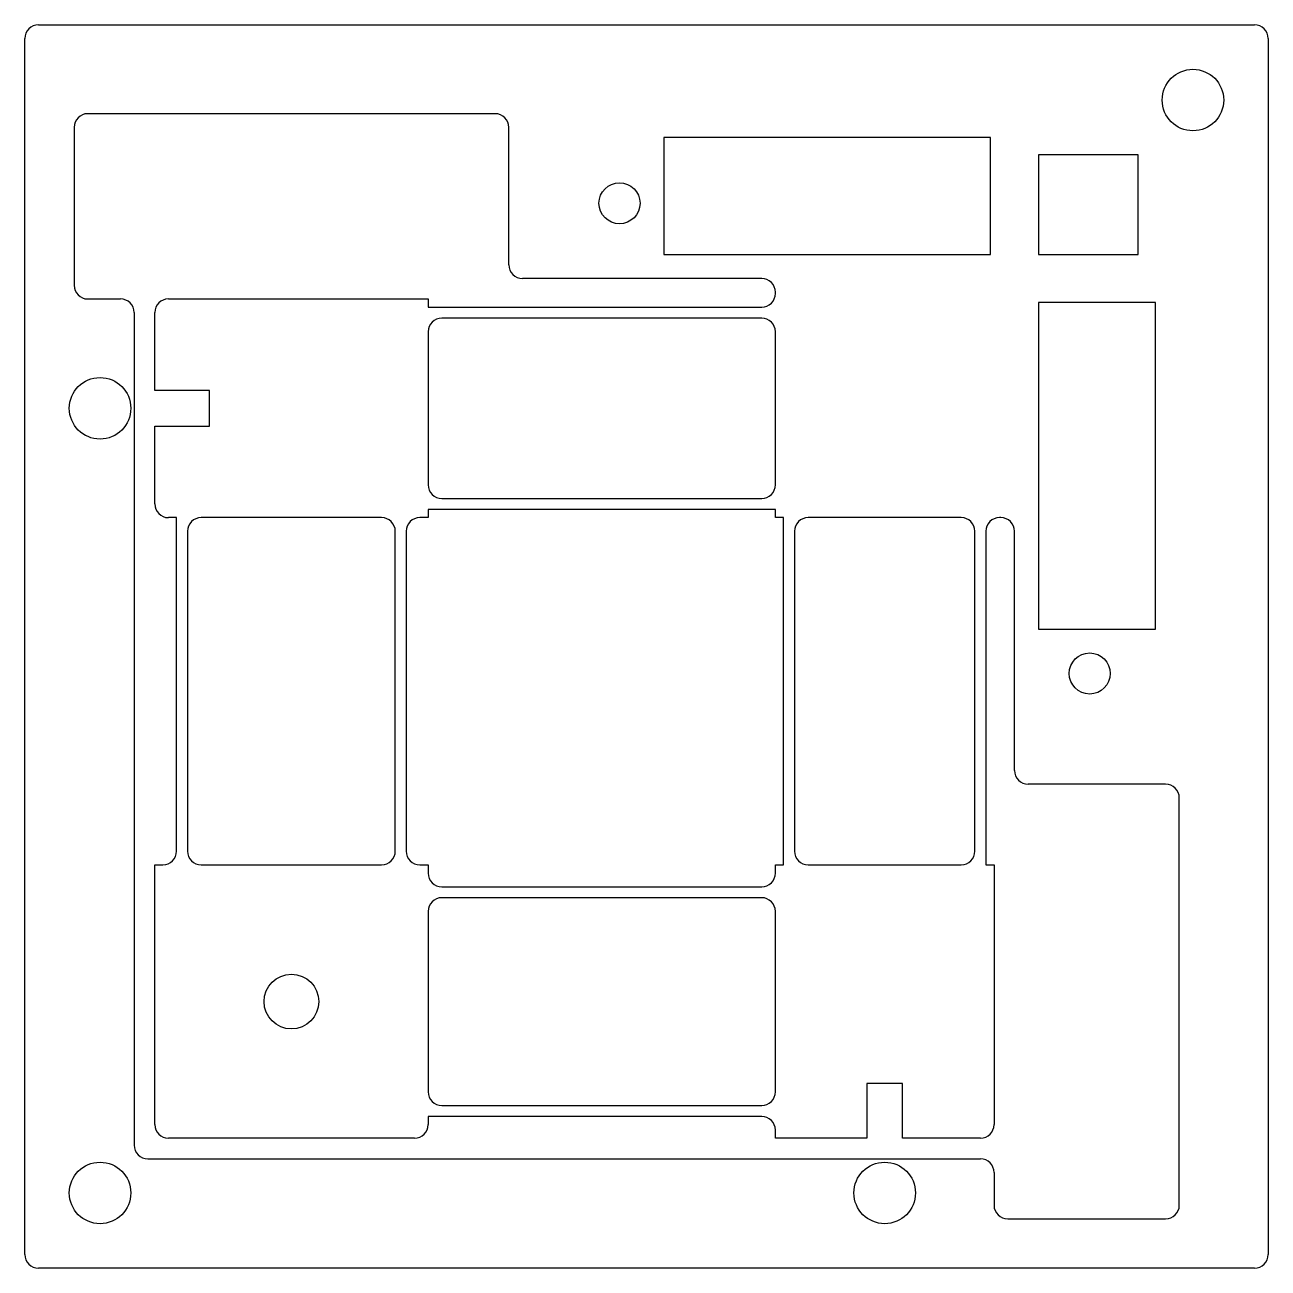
# Model space of a CAD drawing. Header units: millimetres. Extents: x -19.5 to 71.5, y -19.5 to 71.5.
import ezdxf

# ---------------------------------------------------------------- set-up
doc = ezdxf.new("R2010")
doc.units = ezdxf.units.MM

msp = doc.modelspace()

# ---------------------------------------------------------------- linework, layer by layer
for p, q in [((-18.5, 71.45), (70.45, 71.45)), ((-19.5, -18.5), (-19.5, 70.45)), ((71.45, 70.45), (71.45, -18.5)), ((14.9, 64.95), (-14.9, 64.95)), ((-15.9, 63.95), (-15.9, 52.4)), ((15.9, 53.9), (15.9, 63.95)), ((51.15, 63.2), (27.25, 63.2)), ((27.25, 63.2), (27.25, 54.65)), ((51.15, 54.65), (51.15, 63.2)), ((61.95, 61.95), (54.65, 61.95)), ((54.65, 61.95), (54.65, 54.65)), ((61.95, 54.65), (61.95, 61.95)), ((27.25, 54.65), (51.15, 54.65)), ((54.65, 54.65), (61.95, 54.65)), ((34.4, 52.9), (16.9, 52.9)), ((35.4, 51.8), (35.4, 51.9)), ((-14.9, 51.4), (-12.5, 51.4)), ((-9, 51.4), (10, 51.4)), ((10, 51.4), (10, 50.8)), ((63.2, 51.15), (54.65, 51.15)), ((54.65, 51.15), (54.65, 27.25)), ((63.2, 27.25), (63.2, 51.15)), ((-11.5, 50.4), (-11.5, -10.5)), ((-10, 44.7), (-10, 50.4)), ((10, 50.8), (34.4, 50.8)), ((34.4, 50), (11, 50)), ((10, 49), (10, 37.8)), ((35.4, 37.8), (35.4, 49)), ((-6, 44.7), (-10, 44.7)), ((-6, 42.1), (-6, 44.7)), ((-10, 36.4), (-10, 42.1)), ((-10, 42.1), (-6, 42.1)), ((11, 36.8), (34.4, 36.8)), ((35.4, 36), (10, 36)), ((10, 36), (10, 35.4)), ((35.4, 35.4), (35.4, 36)), ((-8.4, 35.4), (-9, 35.4)), ((-8.4, 11), (-8.4, 35.4)), ((6.6, 35.4), (-6.6, 35.4)), ((10, 35.4), (9.4, 35.4)), ((36, 35.4), (35.4, 35.4)), ((36, 10), (36, 35.4)), ((49, 35.4), (37.8, 35.4)), ((51.9, 35.4), (51.8, 35.4)), ((-7.6, 34.4), (-7.6, 11)), ((7.6, 11), (7.6, 34.4)), ((8.4, 34.4), (8.4, 11)), ((36.8, 34.4), (36.8, 11)), ((50, 11), (50, 34.4)), ((50.8, 34.4), (50.8, 10)), ((52.9, 16.9), (52.9, 34.4)), ((54.65, 27.25), (63.2, 27.25)), ((63.95, 15.9), (53.9, 15.9)), ((64.95, -14.9), (64.95, 14.9)), ((-10, -9), (-10, 10)), ((-10, 10), (-9.4, 10)), ((-6.6, 10), (6.6, 10)), ((9.4, 10), (10, 10)), ((10, 10), (10, 9.4)), ((35.4, 9.4), (35.4, 10)), ((35.4, 10), (36, 10)), ((37.8, 10), (49, 10)), ((50.8, 10), (51.4, 10)), ((51.4, 10), (51.4, -9)), ((11, 8.4), (34.4, 8.4)), ((34.4, 7.6), (11, 7.6)), ((10, 6.6), (10, -6.6)), ((35.4, -6.6), (35.4, 6.6)), ((44.7, -6), (42.1, -6)), ((42.1, -6), (42.1, -10)), ((44.7, -10), (44.7, -6)), ((11, -7.6), (34.4, -7.6)), ((34.4, -8.4), (10, -8.4)), ((10, -8.4), (10, -9)), ((9, -10), (-9, -10)), ((35.4, -10), (35.4, -9.4)), ((42.1, -10), (35.4, -10)), ((50.4, -10), (44.7, -10)), ((-10.5, -11.5), (50.4, -11.5)), ((51.4, -12.5), (51.4, -14.9)), ((52.4, -15.9), (63.95, -15.9)), ((70.45, -19.5), (-18.5, -19.5))]:
    msp.add_line(p, q)
for centre, radius in [((65.95, 65.95), 2.25), ((24, 58.4), 1.5), ((-14, 43.4), 2.25), ((58.4, 24), 1.5), ((0, 0), 2), ((-14, -14), 2.25), ((43.4, -14), 2.25)]:
    msp.add_circle(centre, radius)
for centre, start, end in [((-18.5, 70.45), 90, 180), ((70.45, 70.45), 0, 90), ((-14.9, 63.95), 90, 180), ((14.9, 63.95), 0, 90), ((16.9, 53.9), 180, 270), ((34.4, 51.9), 0, 90), ((-14.9, 52.4), 180, 270), ((-12.5, 50.4), 0, 90), ((-9, 50.4), 90, 180), ((34.4, 51.8), 270, 360), ((11, 49), 90, 180), ((34.4, 49), 0, 90), ((11, 37.8), 180, 270), ((34.4, 37.8), 270, 360), ((-9, 36.4), 180, 270), ((-6.6, 34.4), 90, 180), ((6.6, 34.4), 0, 90), ((9.4, 34.4), 90, 180), ((37.8, 34.4), 90, 180), ((49, 34.4), 0, 90), ((51.8, 34.4), 90, 180), ((51.9, 34.4), 0, 90), ((53.9, 16.9), 180, 270), ((63.95, 14.9), 0, 90), ((-9.4, 11), 270, 360), ((-6.6, 11), 180, 270), ((6.6, 11), 270, 360), ((9.4, 11), 180, 270), ((37.8, 11), 180, 270), ((49, 11), 270, 360), ((11, 9.4), 180, 270), ((34.4, 9.4), 270, 360), ((11, 6.6), 90, 180), ((34.4, 6.6), 0, 90), ((11, -6.6), 180, 270), ((34.4, -6.6), 270, 360), ((-9, -9), 180, 270), ((9, -9), 270, 360), ((34.4, -9.4), 0, 90), ((50.4, -9), 270, 360), ((-10.5, -10.5), 180, 270), ((50.4, -12.5), 0, 90), ((52.4, -14.9), 180, 270), ((63.95, -14.9), 270, 360), ((-18.5, -18.5), 180, 270), ((70.45, -18.5), 270, 360)]:
    msp.add_arc(centre, 1, start, end)

doc.saveas('drawing.dxf')
